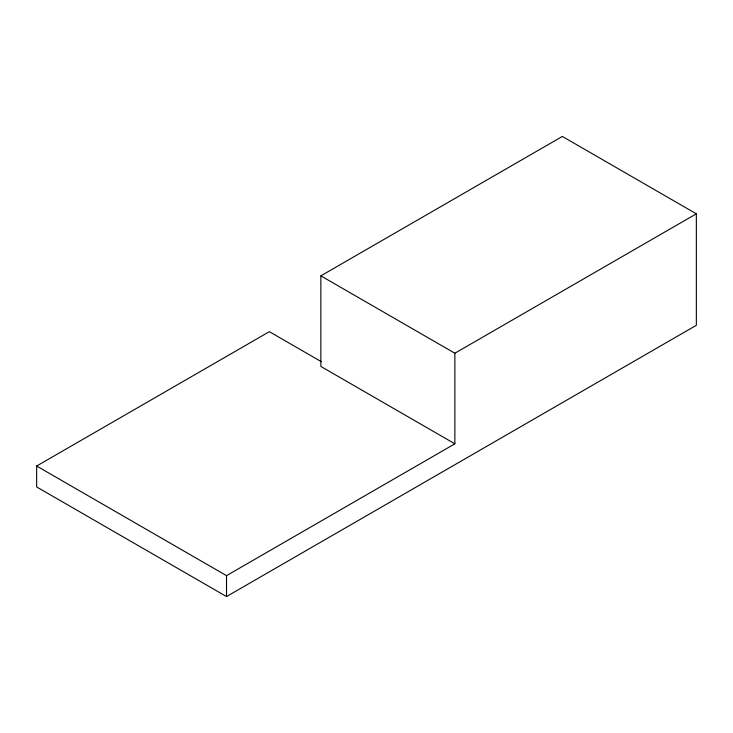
<?xml version="1.0" encoding="UTF-8"?>
<svg xmlns="http://www.w3.org/2000/svg" width="733" height="733" viewBox="0 0 733 733"><rect width="100%" height="100%" fill="white"/><g stroke="black" fill="none" stroke-linecap="round" stroke-linejoin="round"><path stroke-width="1.1" d="M696.35 213.816L454.872 353.233L454.872 443.813L320.862 366.436L320.862 275.855L562.339 136.439L696.35 213.816L696.35 325.296L226.515 596.561L36.65 486.941L36.65 466.032L269.359 331.673L321.292 361.662M36.65 466.032L226.515 575.652L454.872 443.813M320.862 275.855L454.872 353.233M226.515 575.652L226.515 596.561"/></g></svg>
